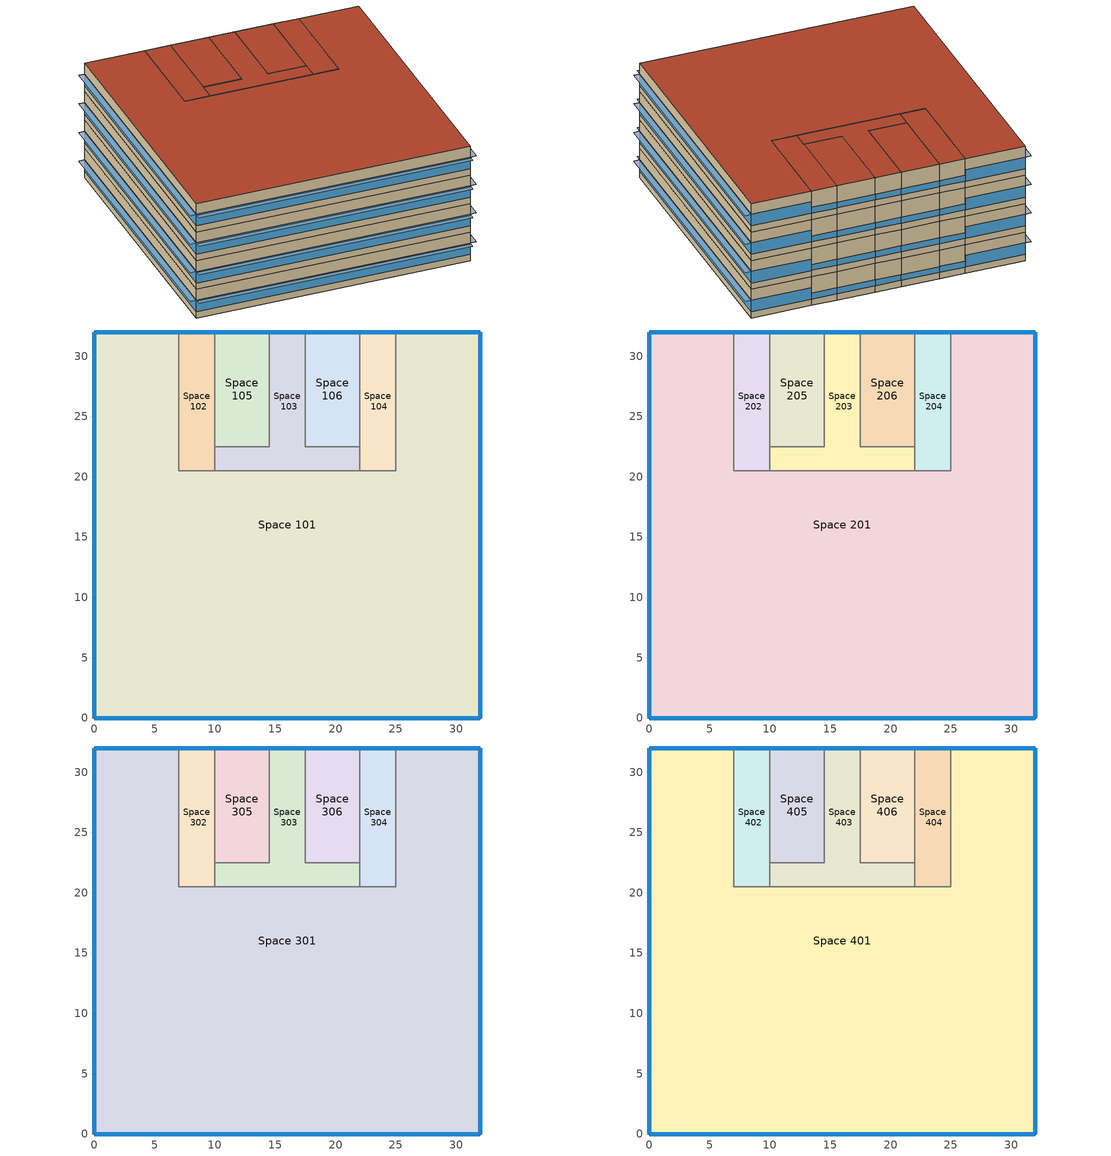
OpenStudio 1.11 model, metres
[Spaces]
Space 101
 floor ground: 32,32 32,0 0,0 0,32 7,32 7,20.5 25,20.5 25,32 z0
 wall outside: 7,32 0,32 0,0 32,0 32,32 25,32 z0:3.6
 wall to Space 102: 10,20.5 7,20.5 7,32 z0:3.6
 wall to Space 103: 22,20.5 10,20.5 z0:3.6
 wall to Space 104: 25,32 25,20.5 22,20.5 z0:3.6
 window: 0.03,0 31.97,0 / 32,0.03 32,31.97 / 0,31.97 0,0.03 z0.8:2.24; 6.97,32 0.03,32 / 31.97,32 25.03,32 z0.8:2.25
Space 102
 floor ground: 10,32 10,20.5 7,20.5 7,32 z0
 wall outside: 10,32 7,32 z0:3.6
 wall to Space 105: 10,22.5 10,32 z0:3.6
 wall to Space 103: 10,20.5 10,22.5 z0:3.6
 window: 9.97,32 7.03,32 z0.8:1.53
Space 103
 floor ground: 17.5,32 17.5,22.5 22,22.5 22,20.5 10,20.5 10,22.5 14.5,22.5 14.5,32 z0
 wall outside: 17.5,32 14.5,32 z0:3.6
 wall to Space 105: 14.5,32 14.5,22.5 10,22.5 z0:3.6
 wall to Space 106: 22,22.5 17.5,22.5 17.5,32 z0:3.6
 wall to Space 104: 22,20.5 22,22.5 z0:3.6
 window: 17.47,32 14.53,32 z0.8:1.53
Space 104
 floor ground: 25,32 25,20.5 22,20.5 22,32 z0
 wall outside: 25,32 22,32 z0:3.6
 wall to Space 106: 22,32 22,22.5 z0:3.6
 window: 24.97,32 22.03,32 z0.8:1.53
Space 105
 floor ground: 14.5,32 14.5,22.5 10,22.5 10,32 z0
 wall outside: 14.5,32 10,32 z0:3.6
 window: 14.47,32 10.03,32 z0.8:1.53
Space 106
 floor ground: 22,32 22,22.5 17.5,22.5 17.5,32 z0
 wall outside: 22,32 17.5,32 z0:3.6
 window: 21.97,32 17.53,32 z0.8:1.53
Space 201
 floor to Space 101: 32,32 32,0 0,0 0,32 7,32 7,20.5 25,20.5 25,32 z3.6
 wall outside: 7,32 0,32 0,0 32,0 32,32 25,32 z3.6:7.2
 wall to Space 202: 10,20.5 7,20.5 7,32 z3.6:7.2
 wall to Space 203: 22,20.5 10,20.5 z3.6:7.2
 wall to Space 204: 25,32 25,20.5 22,20.5 z3.6:7.2
 window: 0.03,0 31.97,0 / 32,0.03 32,31.97 / 0,31.97 0,0.03 z4.4:5.84; 31.97,32 25.03,32 / 6.97,32 0.03,32 z4.4:5.85
Space 202
 floor to Space 102: 10,32 10,20.5 7,20.5 7,32 z3.6
 wall outside: 10,32 7,32 z3.6:7.2
 wall to Space 205: 10,22.5 10,32 z3.6:7.2
 wall to Space 203: 10,20.5 10,22.5 z3.6:7.2
 window: 9.97,32 7.03,32 z4.4:5.13
Space 203
 floor to Space 103: 17.5,32 17.5,22.5 22,22.5 22,20.5 10,20.5 10,22.5 14.5,22.5 14.5,32 z3.6
 wall outside: 17.5,32 14.5,32 z3.6:7.2
 wall to Space 205: 14.5,32 14.5,22.5 10,22.5 z3.6:7.2
 wall to Space 206: 22,22.5 17.5,22.5 17.5,32 z3.6:7.2
 wall to Space 204: 22,20.5 22,22.5 z3.6:7.2
 window: 17.47,32 14.53,32 z4.4:5.13
Space 204
 floor to Space 104: 25,32 25,20.5 22,20.5 22,32 z3.6
 wall outside: 25,32 22,32 z3.6:7.2
 wall to Space 206: 22,32 22,22.5 z3.6:7.2
 window: 24.97,32 22.03,32 z4.4:5.13
Space 205
 floor to Space 105: 14.5,32 14.5,22.5 10,22.5 10,32 z3.6
 wall outside: 14.5,32 10,32 z3.6:7.2
 window: 14.47,32 10.03,32 z4.4:5.13
Space 206
 floor to Space 106: 22,32 22,22.5 17.5,22.5 17.5,32 z3.6
 wall outside: 22,32 17.5,32 z3.6:7.2
 window: 21.97,32 17.53,32 z4.4:5.13
Space 301
 floor to Space 201: 32,32 32,0 0,0 0,32 7,32 7,20.5 25,20.5 25,32 z7.2
 wall outside: 7,32 0,32 0,0 32,0 32,32 25,32 z7.2:10.8
 wall to Space 302: 10,20.5 7,20.5 7,32 z7.2:10.8
 wall to Space 303: 22,20.5 10,20.5 z7.2:10.8
 wall to Space 304: 25,32 25,20.5 22,20.5 z7.2:10.8
 window: 6.97,32 0.03,32 / 31.97,32 25.03,32 z8:9.45; 0.03,0 31.97,0 / 32,0.03 32,31.97 / 0,31.97 0,0.03 z8:9.44
Space 302
 floor to Space 202: 10,32 10,20.5 7,20.5 7,32 z7.2
 wall outside: 10,32 7,32 z7.2:10.8
 wall to Space 305: 10,22.5 10,32 z7.2:10.8
 wall to Space 303: 10,20.5 10,22.5 z7.2:10.8
 window: 9.97,32 7.03,32 z8:8.73
Space 303
 floor to Space 203: 17.5,32 17.5,22.5 22,22.5 22,20.5 10,20.5 10,22.5 14.5,22.5 14.5,32 z7.2
 wall outside: 17.5,32 14.5,32 z7.2:10.8
 wall to Space 305: 14.5,32 14.5,22.5 10,22.5 z7.2:10.8
 wall to Space 306: 22,22.5 17.5,22.5 17.5,32 z7.2:10.8
 wall to Space 304: 22,20.5 22,22.5 z7.2:10.8
 window: 17.47,32 14.53,32 z8:8.73
Space 304
 floor to Space 204: 25,32 25,20.5 22,20.5 22,32 z7.2
 wall outside: 25,32 22,32 z7.2:10.8
 wall to Space 306: 22,32 22,22.5 z7.2:10.8
 window: 24.97,32 22.03,32 z8:8.73
Space 305
 floor to Space 205: 14.5,32 14.5,22.5 10,22.5 10,32 z7.2
 wall outside: 14.5,32 10,32 z7.2:10.8
 window: 14.47,32 10.03,32 z8:8.73
Space 306
 floor to Space 206: 22,32 22,22.5 17.5,22.5 17.5,32 z7.2
 wall outside: 22,32 17.5,32 z7.2:10.8
 window: 21.97,32 17.53,32 z8:8.73
Space 401
 floor to Space 301: 32,32 32,0 0,0 0,32 7,32 7,20.5 25,20.5 25,32 z10.8
 wall outside: 7,32 0,32 0,0 32,0 32,32 25,32 z10.8:14.4
 wall to Space 402: 10,20.5 7,20.5 7,32 z10.8:14.4
 wall to Space 403: 22,20.5 10,20.5 z10.8:14.4
 wall to Space 404: 25,32 25,20.5 22,20.5 z10.8:14.4
 window: 0,31.97 0,0.03 / 0.03,0 31.97,0 / 32,0.03 32,31.97 z11.6:13.04; 31.97,32 25.03,32 / 6.97,32 0.03,32 z11.6:13.05
 roof outside: 32,0 32,32 25,32 25,20.5 7,20.5 7,32 0,32 0,0 z14.4
Space 402
 floor to Space 302: 10,32 10,20.5 7,20.5 7,32 z10.8
 wall outside: 10,32 7,32 z10.8:14.4
 wall to Space 405: 10,22.5 10,32 z10.8:14.4
 wall to Space 403: 10,20.5 10,22.5 z10.8:14.4
 window: 9.97,32 7.03,32 z11.6:12.33
 roof outside: 10,20.5 10,32 7,32 7,20.5 z14.4
Space 403
 floor to Space 303: 17.5,32 17.5,22.5 22,22.5 22,20.5 10,20.5 10,22.5 14.5,22.5 14.5,32 z10.8
 wall outside: 17.5,32 14.5,32 z10.8:14.4
 wall to Space 405: 14.5,32 14.5,22.5 10,22.5 z10.8:14.4
 wall to Space 406: 22,22.5 17.5,22.5 17.5,32 z10.8:14.4
 wall to Space 404: 22,20.5 22,22.5 z10.8:14.4
 window: 17.47,32 14.53,32 z11.6:12.33
 roof outside: 22,20.5 22,22.5 17.5,22.5 17.5,32 14.5,32 14.5,22.5 10,22.5 10,20.5 z14.4
Space 404
 floor to Space 304: 25,32 25,20.5 22,20.5 22,32 z10.8
 wall outside: 25,32 22,32 z10.8:14.4
 wall to Space 406: 22,32 22,22.5 z10.8:14.4
 window: 24.97,32 22.03,32 z11.6:12.33
 roof outside: 25,20.5 25,32 22,32 22,20.5 z14.4
Space 405
 floor to Space 305: 14.5,32 14.5,22.5 10,22.5 10,32 z10.8
 wall outside: 14.5,32 10,32 z10.8:14.4
 window: 14.47,32 10.03,32 z11.6:12.33
 roof outside: 14.5,22.5 14.5,32 10,32 10,22.5 z14.4
Space 406
 floor to Space 306: 22,32 22,22.5 17.5,22.5 17.5,32 z10.8
 wall outside: 22,32 17.5,32 z10.8:14.4
 window: 21.97,32 17.53,32 z11.6:12.33
 roof outside: 22,22.5 22,32 17.5,32 17.5,22.5 z14.4
shading: 32.72,0.03 32.72,31.97 32,31.97 32,0.03 z9.44; 31.97,-0.72 31.97,0 0.03,0 0.03,-0.72 z2.24; 31.97,-0.72 31.97,0 0.03,0 0.03,-0.72 z5.84; 0,0.03 0,31.97 -0.72,31.97 -0.72,0.03 z13.04; 31.97,-0.72 31.97,0 0.03,0 0.03,-0.72 z13.04; 31.97,-0.72 31.97,0 0.03,0 0.03,-0.72 z9.44; 32.72,0.03 32.72,31.97 32,31.97 32,0.03 z2.24; 0,0.03 0,31.97 -0.72,31.97 -0.72,0.03 z9.44; 32.72,0.03 32.72,31.97 32,31.97 32,0.03 z5.84; 0,0.03 0,31.97 -0.72,31.97 -0.72,0.03 z5.84; 32.72,0.03 32.72,31.97 32,31.97 32,0.03 z13.04; 0,0.03 0,31.97 -0.72,31.97 -0.72,0.03 z2.24
[Building]
Building 1: Space Type=189.1-2009 - Office - OpenOffice - CZ4-8; Default Construction Set=189.1-2009 - CZ5 - Office
[Site]
MILAN: Latitude {deg}=45.62; Longitude {deg}=8.73; Time Zone {hr}=1; Elevation {m}=211
[ClimateZones]
Climate Zone Institution Name 1=ASHRAE; Climate Zone Document Name 1=ANSI/ASHRAE Standard 169; Climate Zone Document Year 1=2006; Climate Zone Value 1=2A; Climate Zone Institution Name 2=CEC; Climate Zone Document Name 2=California Climate Zone Descriptions; Climate Zone Document Year 2=1995
[SizingPeriod:DesignDay] Barometric Pressure {Pa}=98816; Sky Clearness=0; Rain Indicator=0; Snow Indicator=0; Day of Month=21; Daylight Saving Time Indicator=0; Dry-Bulb Temperature Range Modifier Type=DefaultMultipliers
Name | Maximum Dry-Bulb Temperature {C} | Daily Dry-Bulb Temperature Range {deltaC} | Humidity Indicating Conditions at Maximum Dry-Bulb | Wind Speed {m/s} | Wind Direction {deg} | Month | Day Type | Humidity Indicating Type | Solar Model Indicator | ASHRAE Taub | ASHRAE Taud
MILAN Ann Clg .4% Condns Enth=>MDB | 29.3 | 12 | 74500 | 2 | 240 | 7 | SummerDesignDay | Enthalpy | ASHRAETau | 0.488 | 1.889
MILAN Ann Clg .4% Condns DP=>MDB | 27.5 | 12 | 22.9 | 2 | 240 | 7 | SummerDesignDay | Dewpoint | ASHRAETau | 0.488 | 1.889
MILAN Ann Hum_n 99.6% Condns DP=>MCDB | -0.8 | 0 | -14.6 | 0.2 | 0 | 1 | WinterDesignDay | Dewpoint | ASHRAEClearSky
MILAN Ann Htg 99.6% Condns DB | -9.1 | 0 | -9.1 | 0.2 | 0 | 1 | WinterDesignDay | Wetbulb | ASHRAEClearSky
MILAN Ann Clg .4% Condns WB=>MDB | 29.5 | 12 | 24.3 | 2 | 240 | 7 | SummerDesignDay | Wetbulb | ASHRAETau | 0.488 | 1.889
MILAN Ann Clg .4% Condns DB=>MWB | 31.9 | 12 | 22.4 | 2 | 240 | 7 | SummerDesignDay | Wetbulb | ASHRAETau | 0.488 | 1.889
MILAN Ann Htg Wind 99.6% Condns WS=>MCDB | 7.2 | 0 | 7.2 | 9.9 | 0 | 1 | WinterDesignDay | Wetbulb | ASHRAEClearSky
[DefaultConstructionSet]
Name | Default Exterior Surface Constructions | Default Interior Surface Constructions | Default Ground Contact Surface Constructions | Default Exterior SubSurface Constructions | Default Interior SubSurface Constructions | Interior Partition Construction
189.1-2009 - CZ1 - Office | Default Surface Constructions 22 | Default Surface Constructions 23 | Default Surface Constructions 24 | Default Sub Surface Constructions 15 | Default Sub Surface Constructions 16 | Interior Partition
189.1-2009 - CZ3 - Office | Default Surface Constructions 7 | Default Surface Constructions 8 | Default Surface Constructions 9 | Default Sub Surface Constructions 5 | Default Sub Surface Constructions 6 | Interior Partition
189.1-2009 - CZ5 - Office | Default Surface Constructions 13 | Default Surface Constructions 14 | Default Surface Constructions 15 | Default Sub Surface Constructions 9 | Default Sub Surface Constructions 10 | Interior Partition
189.1-2009 - CZ1 - Office 1 | Default Surface Constructions 1 | Default Surface Constructions 2 | Default Surface Constructions 3 | Default Sub Surface Constructions 1 | Default Sub Surface Constructions 2 | Interior Partition 2
[DefaultSurfaceConstructions]
Name | Floor Construction | Wall Construction | Roof Ceiling Construction
Default Surface Constructions 1; Default Surface Constructions 22 | ExtSlabCarpet 4in ClimateZone 1-8 2 | ASHRAE 189.1-2009 ExtWall Mass ClimateZone 8 | ASHRAE 189.1-2009 ExtRoof IEAD ClimateZone 2
Default Surface Constructions 2; Default Surface Constructions 23 | Interior Floor 2 | Interior Wall 2 | Interior Ceiling 2
Default Surface Constructions 3; Default Surface Constructions 24 | ExtSlabCarpet 4in ClimateZone 1-8 2 | ExtSlabCarpet 4in ClimateZone 1-8 2 | ExtSlabCarpet 4in ClimateZone 1-8 2
Default Surface Constructions 7 | ExtSlabCarpet 4in ClimateZone 1-8 | ASHRAE 189.1-2009 ExtWall Mass ClimateZone 3 | ASHRAE 189.1-2009 ExtRoof IEAD ClimateZone 2-5
Default Surface Constructions 8; Default Surface Constructions 14 | Interior Floor | Interior Wall | Interior Ceiling
Default Surface Constructions 9; Default Surface Constructions 15 | ExtSlabCarpet 4in ClimateZone 1-8 | ExtSlabCarpet 4in ClimateZone 1-8 | ExtSlabCarpet 4in ClimateZone 1-8
Default Surface Constructions 13 | ExtSlabCarpet 4in ClimateZone 1-8 | ASHRAE 189.1-2009 ExtWall Mass ClimateZone 5 | ASHRAE 189.1-2009 ExtRoof IEAD ClimateZone 2-5
[Construction]
ExtSlabCarpet 4in ClimateZone 1-8: MAT-CC05 4 HW CONCRETE, CP02 CARPET PAD
Interior Floor: F16 Acoustic tile, F05 Ceiling air space resistance, M11 100mm lightweight concrete
Interior Wall: G01a 19mm gypsum board, F04 Wall air space resistance, G01a 19mm gypsum board
Interior Ceiling: M11 100mm lightweight concrete, F05 Ceiling air space resistance, F16 Acoustic tile
Exterior Door: F08 Metal surface, I01 25mm insulation board
Interior Window: Clear 3mm
Interior Door; Interior Partition: G05 25mm wood
ASHRAE 189.1-2009 ExtRoof IEAD ClimateZone 2-5: Roof Membrane, Roof Insulation [21], Metal Decking
ASHRAE 189.1-2009 ExtWall Mass ClimateZone 3: 1IN Stucco, 8IN Concrete HW, Wall Insulation [36], 1/2IN Gypsum
ASHRAE 189.1-2009 ExtWindow ClimateZone 3: Theoretical Glass [202]
ASHRAE 189.1-2009 ExtWindow ClimateZone 4-5: Theoretical Glass [207]
ASHRAE 189.1-2009 ExtWall Mass ClimateZone 5: 1IN Stucco, 8IN Concrete HW, Wall Insulation [40], 1/2IN Gypsum
Interior Partition 2; Interior Door 2: G05 25mm wood 2
ExtSlabCarpet 4in ClimateZone 1-8 2: MAT-CC05 4 HW CONCRETE 2, CP02 CARPET PAD 2
ASHRAE 189.1-2009 ExtWall Mass ClimateZone 8: 1IN Stucco 2, 8IN Concrete HW 2, Wall Insulation [31] 1, 1/2IN Gypsum 2
ASHRAE 189.1-2009 ExtRoof IEAD ClimateZone 2: Roof Membrane 2, Roof Insulation [18] 1, Metal Decking 2
Interior Floor 2: F16 Acoustic tile 2, F05 Ceiling air space resistance 2, M11 100mm lightweight concrete 2
Interior Wall 2: G01a 19mm gypsum board 2, F04 Wall air space resistance 2, G01a 19mm gypsum board 2
Interior Ceiling 2: M11 100mm lightweight concrete 2, F05 Ceiling air space resistance 2, F16 Acoustic tile 2
ASHRAE 189.1-2009 ExtWindow ClimateZone 8: Theoretical Glass [167] 1
Exterior Door 2: F08 Metal surface 2, I01 25mm insulation board 2
Interior Window 2: Clear 3mm 2
[Material] Thermal Absorptance=0.9
Name | Roughness | Thickness {m} | Conductivity {W/m-K} | Density {kg/m3} | Specific Heat {J/kg-K} | Solar Absorptance | Visible Absorptance
MAT-CC05 4 HW CONCRETE; MAT-CC05 4 HW CONCRETE 2 | Rough | 0.1016 | 1.311 | 2240 | 836.8 | 0.85 | 0.85
1IN Stucco; 1IN Stucco 2 | Smooth | 0.0253 | 0.6918 | 1858 | 837 | 0.92 | 0.92
8IN Concrete HW; 8IN Concrete HW 2 | MediumRough | 0.2033 | 1.7296 | 2243 | 837 | 0.65 | 0.65
1/2IN Gypsum; 1/2IN Gypsum 2 | Smooth | 0.0127 | 0.16 | 784.9 | 830 | 0.4 | 0.4
Roof Membrane; Roof Membrane 2 | VeryRough | 0.0095 | 0.16 | 1121.29 | 1460 | 0.7 | 0.7
Metal Decking; Metal Decking 2 | MediumSmooth | 0.0015 | 45.006 | 7680 | 418.4 | 0.6 | 0.6
F16 Acoustic tile; F16 Acoustic tile 2 | MediumSmooth | 0.0191 | 0.06 | 368 | 590 | 0.3 | 0.3
M11 100mm lightweight concrete; M11 100mm lightweight concrete 2 | MediumRough | 0.1016 | 0.53 | 1280 | 840 | 0.5 | 0.5
G01a 19mm gypsum board; G01a 19mm gypsum board 2 | MediumSmooth | 0.019 | 0.16 | 800 | 1090 | 0.4 | 0.4
F08 Metal surface; F08 Metal surface 2 | Smooth | 0.0008 | 45.28 | 7824 | 500 | 0.7 | 0.7
I01 25mm insulation board; I01 25mm insulation board 2 | MediumRough | 0.0254 | 0.03 | 43 | 1210 | 0.6 | 0.6
G05 25mm wood; G05 25mm wood 2 | MediumSmooth | 0.0254 | 0.15 | 608 | 1630 | 0.5 | 0.5
Roof Insulation [21] | MediumRough | 0.2105 | 0.049 | 265 | 836.8 | 0.7 | 0.7
Wall Insulation [36] | MediumRough | 0.0566 | 0.0432 | 91 | 837 | 0.5 | 0.5
Wall Insulation [40] | MediumRough | 0.0794 | 0.0432 | 91 | 837 | 0.5 | 0.5
Wall Insulation [31] 1 | MediumRough | 0.0337 | 0.0432 | 91 | 837 | 0.5 | 0.5
Roof Insulation [18] 1 | MediumRough | 0.1693 | 0.049 | 265 | 836.8 | 0.7 | 0.7
[Material:NoMass] Roughness=Smooth; Thermal Resistance {m2-K/W}=0.1; Thermal Absorptance=0.9; Solar Absorptance=0.8; Visible Absorptance=0.8
CP02 CARPET PAD; CP02 CARPET PAD 2
[Material:AirGap]
Name | Thermal Resistance {m2-K/W}
F05 Ceiling air space resistance; F05 Ceiling air space resistance 2 | 0.18
F04 Wall air space resistance; F04 Wall air space resistance 2 | 0.15
[DefaultSubSurfaceConstructions]
Name | Fixed Window Construction | Operable Window Construction | Door Construction | Tubular Daylight Dome Construction | Tubular Daylight Diffuser Construction
Default Sub Surface Constructions 1; Default Sub Surface Constructions 15 | ASHRAE 189.1-2009 ExtWindow ClimateZone 8 | ASHRAE 189.1-2009 ExtWindow ClimateZone 8 | Exterior Door 2 | Interior Window 2 | Interior Window 2
Default Sub Surface Constructions 2; Default Sub Surface Constructions 16 | Interior Window 2 | Interior Window 2 | Interior Door 2
Default Sub Surface Constructions 5 | ASHRAE 189.1-2009 ExtWindow ClimateZone 3 | ASHRAE 189.1-2009 ExtWindow ClimateZone 3 | Exterior Door | Interior Window | Interior Window
Default Sub Surface Constructions 6; Default Sub Surface Constructions 10 | Interior Window | Interior Window | Interior Door
Default Sub Surface Constructions 9 | ASHRAE 189.1-2009 ExtWindow ClimateZone 4-5 | ASHRAE 189.1-2009 ExtWindow ClimateZone 4-5 | Exterior Door | Interior Window | Interior Window
[WindowMaterial:Glazing] Optical Data Type=SpectralAverage; Thickness {m}=0.003; Back Side Solar Reflectance at Normal Incidence=0; Back Side Visible Reflectance at Normal Incidence=0; Infrared Transmittance at Normal Incidence=0; Dirt Correction Factor for Solar and Visible Transmittance=1; Solar Diffusing=No
Name | Solar Transmittance at Normal Incidence | Front Side Solar Reflectance at Normal Incidence | Visible Transmittance at Normal Incidence | Front Side Visible Reflectance at Normal Incidence | Front Side Infrared Hemispherical Emissivity | Back Side Infrared Hemispherical Emissivity | Conductivity {W/m-K}
Clear 3mm; Clear 3mm 2 | 0.837 | 0.075 | 0.898 | 0.081 | 0.84 | 0.84 | 0.9
Theoretical Glass [202] | 0.2325 | 0.7175 | 0.3192 | 0.6308 | 0.9 | 0.9 | 0.0192
Theoretical Glass [207] | 0.3311 | 0.6189 | 0.44 | 0.51 | 0.9 | 0.9 | 0.0133
Theoretical Glass [167] 1 | 0.2374 | 0.7126 | 0.2512 | 0.6988 | 0.985 | 0.985 | 2.1073
[SpaceType] Standards Building Type=Office
Name | Default Schedule Set | Design Specification Outdoor Air Object | Standards Space Type
189.1-2009 - Office - Elec/MechRoom - CZ1-3 | 189.1-2009 - Office - Elec/MechRoom - CZ1-3 Schedule Set | 189.1-2009 - Office - Elec/MechRoom - CZ1-3 Ventilation | Elec/MechRoom
189.1-2009 - Office - Lobby - CZ1-3 | 189.1-2009 - Office - Lobby - CZ1-3 Schedule Set | 189.1-2009 - Office - Lobby - CZ1-3 Ventilation | Lobby
189.1-2009 - Office - OpenOffice - CZ1-3 | 189.1-2009 - Office - OpenOffice - CZ1-3 Schedule Set | 189.1-2009 - Office - OpenOffice - CZ1-3 Ventilation | OpenOffice
189.1-2009 - Office - Restroom - CZ1-3 | 189.1-2009 - Office - Restroom - CZ1-3 Schedule Set | 189.1-2009 - Office - Restroom - CZ1-3 Ventilation | Restroom
189.1-2009 - Office - Stair - CZ1-3 | 189.1-2009 - Office - Stair - CZ1-3 Schedule Set | 189.1-2009 - Office - Stair - CZ1-3 Ventilation | Stair
189.1-2009 - Office - OpenOffice - CZ4-8 | 189.1-2009 - Office - OpenOffice - CZ4-8 Schedule Set | 189.1-2009 - Office - OpenOffice - CZ4-8 Ventilation | OpenOffice
[DefaultScheduleSet] Lighting Schedule=Office Bldg Light; Infiltration Schedule=Office Infil Quarter On
Name | Electric Equipment Schedule | Number of People Schedule | People Activity Level Schedule
189.1-2009 - Office - Elec/MechRoom - CZ1-3 Schedule Set | Office Bldg Equip
189.1-2009 - Office - Lobby - CZ1-3 Schedule Set; 189.1-2009 - Office - Restroom - CZ1-3 Schedule Set | Office Bldg Equip | Office Misc Occ | Office Activity
189.1-2009 - Office - OpenOffice - CZ1-3 Schedule Set; 189.1-2009 - Office - OpenOffice - CZ4-8 Schedule Set | Office Bldg Equip | Office Work Occ | Office Activity
189.1-2009 - Office - Stair - CZ1-3 Schedule Set
[Lights:Definition] Design Level Calculation Method=Watts/Area
Name | Watts per Space Floor Area {W/m2}
189.1-2009 - Office - Elec/MechRoom - CZ1-3 Lights Definition | 14.5313
189.1-2009 - Office - Lobby - CZ1-3 Lights Definition | 12.5938
189.1-2009 - Office - OpenOffice - CZ1-3 Lights Definition; 189.1-2009 - Office - OpenOffice - CZ4-8 Lights Definition | 10.6563
189.1-2009 - Office - Restroom - CZ1-3 Lights Definition | 8.71877
189.1-2009 - Office - Stair - CZ1-3 Lights Definition | 5.81251
[Lights]
Name | Lights Definition | Space or SpaceType
189.1-2009 - Office - Elec/MechRoom - CZ1-3 Lights | 189.1-2009 - Office - Elec/MechRoom - CZ1-3 Lights Definition | 189.1-2009 - Office - Elec/MechRoom - CZ1-3
189.1-2009 - Office - Lobby - CZ1-3 Lights | 189.1-2009 - Office - Lobby - CZ1-3 Lights Definition | 189.1-2009 - Office - Lobby - CZ1-3
189.1-2009 - Office - OpenOffice - CZ1-3 Lights | 189.1-2009 - Office - OpenOffice - CZ1-3 Lights Definition | 189.1-2009 - Office - OpenOffice - CZ1-3
189.1-2009 - Office - Restroom - CZ1-3 Lights | 189.1-2009 - Office - Restroom - CZ1-3 Lights Definition | 189.1-2009 - Office - Restroom - CZ1-3
189.1-2009 - Office - Stair - CZ1-3 Lights | 189.1-2009 - Office - Stair - CZ1-3 Lights Definition | 189.1-2009 - Office - Stair - CZ1-3
189.1-2009 - Office - OpenOffice - CZ4-8 Lights | 189.1-2009 - Office - OpenOffice - CZ4-8 Lights Definition | 189.1-2009 - Office - OpenOffice - CZ4-8
[DesignSpecification:OutdoorAir] Outdoor Air Method=Sum
Name | Outdoor Air Flow per Person {m3/s-person} | Outdoor Air Flow per Floor Area {m3/s-m2}
189.1-2009 - Office - Elec/MechRoom - CZ1-3 Ventilation; 189.1-2009 - Office - OpenOffice - CZ1-3 Ventilation; 189.1-2009 - Office - OpenOffice - CZ4-8 Ventilation | 0.00943895
189.1-2009 - Office - Lobby - CZ1-3 Ventilation | 0.00707921
189.1-2009 - Office - Restroom - CZ1-3 Ventilation |  | 0.0048768
189.1-2009 - Office - Stair - CZ1-3 Ventilation |  | 0.000254
[People:Definition] Number of People Calculation Method=People/Area; Fraction Radiant=0.3
Name | People per Space Floor Area {person/m2}
189.1-2009 - Office - Lobby - CZ1-3 People Definition; 189.1-2009 - Office - Restroom - CZ1-3 People Definition | 0.107639
189.1-2009 - Office - OpenOffice - CZ1-3 People Definition; 189.1-2009 - Office - OpenOffice - CZ4-8 People Definition | 0.0565105
[People]
Name | People Definition | Space or SpaceType
189.1-2009 - Office - Lobby - CZ1-3 People | 189.1-2009 - Office - Lobby - CZ1-3 People Definition | 189.1-2009 - Office - Lobby - CZ1-3
189.1-2009 - Office - OpenOffice - CZ1-3 People | 189.1-2009 - Office - OpenOffice - CZ1-3 People Definition | 189.1-2009 - Office - OpenOffice - CZ1-3
189.1-2009 - Office - Restroom - CZ1-3 People | 189.1-2009 - Office - Restroom - CZ1-3 People Definition | 189.1-2009 - Office - Restroom - CZ1-3
189.1-2009 - Office - OpenOffice - CZ4-8 People | 189.1-2009 - Office - OpenOffice - CZ4-8 People Definition | 189.1-2009 - Office - OpenOffice - CZ4-8
[SpaceInfiltration:DesignFlowRate] Design Flow Rate Calculation Method=Flow/ExteriorArea
Name | Space or SpaceType | Flow per Exterior Surface Area {m3/s-m2}
189.1-2009 - Office - Elec/MechRoom - CZ1-3 Infiltration | 189.1-2009 - Office - Elec/MechRoom - CZ1-3 | 0.00030226
189.1-2009 - Office - Lobby - CZ1-3 Infiltration | 189.1-2009 - Office - Lobby - CZ1-3 | 0.00030226
189.1-2009 - Office - OpenOffice - CZ1-3 Infiltration | 189.1-2009 - Office - OpenOffice - CZ1-3 | 0.00030226
189.1-2009 - Office - Restroom - CZ1-3 Infiltration | 189.1-2009 - Office - Restroom - CZ1-3 | 0.00030226
189.1-2009 - Office - Stair - CZ1-3 Infiltration | 189.1-2009 - Office - Stair - CZ1-3 | 0.00030226
189.1-2009 - Office - OpenOffice - CZ4-8 Infiltration | 189.1-2009 - Office - OpenOffice - CZ4-8 | 0.000226568
[ElectricEquipment:Definition] Design Level Calculation Method=Watts/Area
Name | Watts per Space Floor Area {W/m2}
189.1-2009 - Office - Elec/MechRoom - CZ1-3 Electric Equipment Definition | 2.90626
189.1-2009 - Office - Lobby - CZ1-3 Electric Equipment Definition; 189.1-2009 - Office - Restroom - CZ1-3 Electric Equipment Definition | 0.753474
189.1-2009 - Office - OpenOffice - CZ1-3 Electric Equipment Definition; 189.1-2009 - Office - OpenOffice - CZ4-8 Electric Equipment Definition | 7.64238
[ElectricEquipment]
Name | Electric Equipment Definition | Space or SpaceType
189.1-2009 - Office - Elec/MechRoom - CZ1-3 Electric Equipment | 189.1-2009 - Office - Elec/MechRoom - CZ1-3 Electric Equipment Definition | 189.1-2009 - Office - Elec/MechRoom - CZ1-3
189.1-2009 - Office - Lobby - CZ1-3 Electric Equipment | 189.1-2009 - Office - Lobby - CZ1-3 Electric Equipment Definition | 189.1-2009 - Office - Lobby - CZ1-3
189.1-2009 - Office - OpenOffice - CZ1-3 Electric Equipment | 189.1-2009 - Office - OpenOffice - CZ1-3 Electric Equipment Definition | 189.1-2009 - Office - OpenOffice - CZ1-3
189.1-2009 - Office - Restroom - CZ1-3 Electric Equipment | 189.1-2009 - Office - Restroom - CZ1-3 Electric Equipment Definition | 189.1-2009 - Office - Restroom - CZ1-3
189.1-2009 - Office - OpenOffice - CZ4-8 Electric Equipment | 189.1-2009 - Office - OpenOffice - CZ4-8 Electric Equipment Definition | 189.1-2009 - Office - OpenOffice - CZ4-8
[ThermostatSetpoint:DualSetpoint] Heating Setpoint Temperature Schedule=Medium Office HtgSetp; Cooling Setpoint Temperature Schedule=Medium Office ClgSetp
Thermal Zone 1 Thermostat; Thermal Zone 2 Thermostat; Thermal Zone 7 Thermostat; Thermal Zone 8 Thermostat; Thermal Zone 5 Thermostat; Thermal Zone 6 Thermostat; Thermal Zone 4 Thermostat; Thermal Zone 3 Thermostat 1
[BuildingStory] Nominal Floor to Floor Height {m}=3.6
Name | Nominal Z Coordinate {m}
Building Story 1 | 0
Building Story 2 | 3.6
Building Story 3 | 7.2
Building Story 4 | 10.8
[Space]
Name | Space Type | Default Construction Set | Building Story | Thermal Zone
Space 101 | 189.1-2009 - Office - OpenOffice - CZ1-3 | 189.1-2009 - CZ1 - Office 1 | Building Story 1 | Thermal Zone 1
Space 102 | 189.1-2009 - Office - Elec/MechRoom - CZ1-3 | 189.1-2009 - CZ1 - Office | Building Story 1 | Thermal Zone 5
Space 103 | 189.1-2009 - Office - Lobby - CZ1-3 | 189.1-2009 - CZ1 - Office | Building Story 1 | Thermal Zone 5
Space 104 | 189.1-2009 - Office - Restroom - CZ1-3 | 189.1-2009 - CZ1 - Office | Building Story 1 | Thermal Zone 5
Space 105; Space 106 | 189.1-2009 - Office - Stair - CZ1-3 | 189.1-2009 - CZ1 - Office | Building Story 1 | Thermal Zone 5
Space 201 | 189.1-2009 - Office - OpenOffice - CZ1-3 | 189.1-2009 - CZ1 - Office | Building Story 2 | Thermal Zone 2
Space 202 | 189.1-2009 - Office - Elec/MechRoom - CZ1-3 | 189.1-2009 - CZ1 - Office | Building Story 2 | Thermal Zone 6
Space 203 | 189.1-2009 - Office - Lobby - CZ1-3 | 189.1-2009 - CZ1 - Office | Building Story 2 | Thermal Zone 6
Space 204 | 189.1-2009 - Office - Restroom - CZ1-3 | 189.1-2009 - CZ3 - Office | Building Story 2 | Thermal Zone 6
Space 205; Space 206 | 189.1-2009 - Office - Stair - CZ1-3 | 189.1-2009 - CZ1 - Office | Building Story 2 | Thermal Zone 6
Space 301 | 189.1-2009 - Office - OpenOffice - CZ1-3 | 189.1-2009 - CZ1 - Office | Building Story 3 | Thermal Zone 3
Space 302 | 189.1-2009 - Office - Elec/MechRoom - CZ1-3 | 189.1-2009 - CZ1 - Office | Building Story 3 | Thermal Zone 7
Space 303 | 189.1-2009 - Office - Lobby - CZ1-3 | 189.1-2009 - CZ1 - Office | Building Story 3 | Thermal Zone 7
Space 304 | 189.1-2009 - Office - Restroom - CZ1-3 | 189.1-2009 - CZ1 - Office | Building Story 3 | Thermal Zone 7
Space 305; Space 306 | 189.1-2009 - Office - Stair - CZ1-3 | 189.1-2009 - CZ1 - Office | Building Story 3 | Thermal Zone 7
Space 401 | 189.1-2009 - Office - OpenOffice - CZ1-3 | 189.1-2009 - CZ1 - Office | Building Story 4 | Thermal Zone 4
Space 402 | 189.1-2009 - Office - Elec/MechRoom - CZ1-3 | 189.1-2009 - CZ1 - Office | Building Story 4 | Thermal Zone 8
Space 403 | 189.1-2009 - Office - Lobby - CZ1-3 | 189.1-2009 - CZ1 - Office | Building Story 4 | Thermal Zone 8
Space 404 | 189.1-2009 - Office - Restroom - CZ1-3 | 189.1-2009 - CZ3 - Office | Building Story 4 | Thermal Zone 8
Space 405; Space 406 | 189.1-2009 - Office - Stair - CZ1-3 | 189.1-2009 - CZ1 - Office | Building Story 4 | Thermal Zone 8
[ThermalZone] Use Ideal Air Loads=Yes
Name | Thermostat
Thermal Zone 1 | Thermal Zone 1 Thermostat
Thermal Zone 2 | Thermal Zone 2 Thermostat
Thermal Zone 3 | Thermal Zone 3 Thermostat 1
Thermal Zone 4 | Thermal Zone 4 Thermostat
Thermal Zone 5 | Thermal Zone 5 Thermostat
Thermal Zone 6 | Thermal Zone 6 Thermostat
Thermal Zone 7 | Thermal Zone 7 Thermostat
Thermal Zone 8 | Thermal Zone 8 Thermostat
[Sizing:Zone] Zone Cooling Design Supply Air Temperature Input Method=SupplyAirTemperature; Zone Cooling Design Supply Air Temperature {C}=14; Zone Cooling Design Supply Air Temperature Difference {deltaC}=11.11; Zone Heating Design Supply Air Temperature Input Method=SupplyAirTemperature; Zone Heating Design Supply Air Temperature {C}=40; Zone Heating Design Supply Air Temperature Difference {deltaC}=11.11; Zone Cooling Design Supply Air Humidity Ratio {kg-H2O/kg-air}=0.0085; Zone Heating Design Supply Air Humidity Ratio {kg-H2O/kg-air}=0.008; Cooling Design Air Flow Method=DesignDay; Heating Design Air Flow Method=DesignDay; Account for Dedicated Outdoor Air System=No; Dedicated Outdoor Air System Control Strategy=NeutralSupplyAir; Dedicated Outdoor Air Low Setpoint Temperature for Design {C}=autosize; Dedicated Outdoor Air High Setpoint Temperature for Design {C}=autosize
Thermal Zone 1; Thermal Zone 2; Thermal Zone 3; Thermal Zone 4; Thermal Zone 5; Thermal Zone 6; Thermal Zone 7; Thermal Zone 8
[Schedule:Ruleset]
Name | Default Day Schedule | Summer Design Day Schedule | Winter Design Day Schedule
Office Bldg Light | Office Bldg Light Default Schedule | Office Bldg Light Summer Design Day | Office Bldg Light Winter Design Day
Office Misc Occ | Office Bldg Occ Default Schedule 1 | Office Bldg Occ Summer Design Day 1 | Office Bldg Occ Winter Design Day 1
Office Activity | Office Activity Default Schedule | Office Activity Summer Design Day | Office Activity Winter Design Day
Office Infil Quarter On | Office Infil Quarter On Default Schedule | Office Infil Quarter On Summer Design Day | Office Infil Quarter On Winter Design Day
Office Bldg Equip | Office Bldg Equip Default Schedule | Office Bldg Equip Summer Design Day | Office Bldg Equip Winter Design Day
Medium Office HtgSetp | Medium Office HtgSetp Default Schedule | Medium Office HtgSetp Summer Design Day | Medium Office HtgSetp Winter Design Day
Medium Office ClgSetp | Medium Office ClgSetp Default Schedule | Medium Office ClgSetp Summer Design Day | Medium Office ClgSetp Winter Design Day
Office Work Occ | Office Bldg Occ Default Schedule | Office Bldg Occ Summer Design Day | Office Bldg Occ Winter Design Day
[Schedule:Day]
Office Bldg Light Default Schedule: 5, 0, 0.05, 7, 0, 0.1, 8, 0, 0.3, 17, 0, 0.9, 18, 0, 0.7, 20, 0, 0.5, 22, 0, 0.3, 23, 0, 0.1, 24, 0, 0.05
Office Bldg Light Summer Design Day; Office Infil Quarter On Rule 1 Day Schedule; Office Bldg Equip Summer Design Day: 24, 0, 1
Office Bldg Light Winter Design Day; Office Bldg Occ Winter Design Day 1; Office Bldg Occ Rule 1 Day Schedule 1; Office Bldg Equip Winter Design Day; Office Bldg Occ Winter Design Day; Office Bldg Occ Rule 1 Day Schedule: 24, 0, 0
Office Bldg Light Rule 1 Day Schedule: 24, 0, 0.05
Office Bldg Light Rule 2 Day Schedule: 6, 0, 0.05, 8, 0, 0.1, 14, 0, 0.5, 17, 0, 0.15, 24, 0, 0.05
Office Bldg Occ Default Schedule 1: 6, 0, 0, 7, 0, 0.1, 8, 0, 0.2, 20, 0, 0.4, 22, 0, 0.1, 24, 0, 0.05
Office Bldg Occ Summer Design Day 1; Office Bldg Occ Summer Design Day: 6, 0, 0, 22, 0, 1, 24, 0, 0.05
Office Bldg Occ Rule 2 Day Schedule 1: 6, 0, 0, 8, 0, 0.1, 14, 0, 0.25, 17, 0, 0.1, 24, 0, 0
Office Activity Default Schedule; Office Activity Summer Design Day; Office Activity Winter Design Day: 24, 0, 132
Office Infil Quarter On Default Schedule; Office Infil Quarter On Summer Design Day: 6, 0, 1, 22, 0, 0.25, 24, 0, 1
Office Infil Quarter On Winter Design Day; Office Infil Quarter On Rule 2 Day Schedule: 6, 0, 1, 18, 0, 0.25, 24, 0, 1
Office Bldg Equip Default Schedule: 8, 0, 0.4, 12, 0, 0.9, 13, 0, 0.8, 17, 0, 0.9, 18, 0, 0.8, 20, 0, 0.6, 22, 0, 0.5, 24, 0, 0.4
Office Bldg Equip Rule 1 Day Schedule: 24, 0, 0.3
Office Bldg Equip Rule 2 Day Schedule: 6, 0, 0.3, 8, 0, 0.4, 14, 0, 0.5, 17, 0, 0.35, 24, 0, 0.3
Medium Office HtgSetp Default Schedule: 6, 0, 15.6, 22, 0, 21, 24, 0, 15.6
Medium Office HtgSetp Summer Design Day; Medium Office HtgSetp Rule 1 Day Schedule: 24, 0, 15.6
Medium Office HtgSetp Winter Design Day: 24, 0, 21
Medium Office HtgSetp Rule 2 Day Schedule: 6, 0, 15.6, 18, 0, 21, 24, 0, 15.6
Medium Office ClgSetp Default Schedule; Medium Office ClgSetp Summer Design Day: 6, 0, 26.7, 22, 0, 24, 24, 0, 26.7
Medium Office ClgSetp Winter Design Day; Medium Office ClgSetp Rule 1 Day Schedule: 24, 0, 26.7
Medium Office ClgSetp Rule 2 Day Schedule: 6, 0, 26.7, 18, 0, 24, 24, 0, 26.7
Office Bldg Occ Default Schedule: 6, 0, 0, 7, 0, 0.1, 8, 0, 0.2, 12, 0, 0.85, 13, 0, 0.5, 17, 0, 0.85, 18, 0, 0.7, 20, 0, 0.4, 22, 0, 0.1, 24, 0, 0.05
Office Bldg Occ Rule 2 Day Schedule: 6, 0, 0, 8, 0, 0.1, 14, 0, 0.4, 17, 0, 0.1, 24, 0, 0
[Schedule:Rule] Apply Monday=No; Apply Tuesday=No; Apply Wednesday=No; Apply Thursday=No; Apply Friday=No; Date Specification Type=DateRange; Start Month=1; Start Day=1; End Month=12; End Day=31
Name | Schedule Ruleset | Rule Order | Day Schedule | Apply Sunday | Apply Saturday
Office Bldg Light Rule 1 | Office Bldg Light | 0 | Office Bldg Light Rule 1 Day Schedule | Yes | No
Office Bldg Light Rule 2 | Office Bldg Light | 1 | Office Bldg Light Rule 2 Day Schedule | No | Yes
Office Misc Occ Rule 1 | Office Misc Occ | 0 | Office Bldg Occ Rule 1 Day Schedule 1 | Yes | No
Office Misc Occ Rule 2 | Office Misc Occ | 1 | Office Bldg Occ Rule 2 Day Schedule 1 | No | Yes
Office Infil Quarter On Rule 1 | Office Infil Quarter On | 0 | Office Infil Quarter On Rule 1 Day Schedule | Yes | No
Office Infil Quarter On Rule 2 | Office Infil Quarter On | 1 | Office Infil Quarter On Rule 2 Day Schedule | No | Yes
Office Bldg Equip Rule 1 | Office Bldg Equip | 0 | Office Bldg Equip Rule 1 Day Schedule | Yes | No
Office Bldg Equip Rule 2 | Office Bldg Equip | 1 | Office Bldg Equip Rule 2 Day Schedule | No | Yes
Medium Office HtgSetp Rule 1 | Medium Office HtgSetp | 0 | Medium Office HtgSetp Rule 1 Day Schedule | Yes | No
Medium Office HtgSetp Rule 2 | Medium Office HtgSetp | 1 | Medium Office HtgSetp Rule 2 Day Schedule | No | Yes
Medium Office ClgSetp Rule 1 | Medium Office ClgSetp | 0 | Medium Office ClgSetp Rule 1 Day Schedule | Yes | No
Medium Office ClgSetp Rule 2 | Medium Office ClgSetp | 1 | Medium Office ClgSetp Rule 2 Day Schedule | No | Yes
Office Work Occ Rule 1 | Office Work Occ | 0 | Office Bldg Occ Rule 1 Day Schedule | Yes | No
Office Work Occ Rule 2 | Office Work Occ | 1 | Office Bldg Occ Rule 2 Day Schedule | No | Yes
